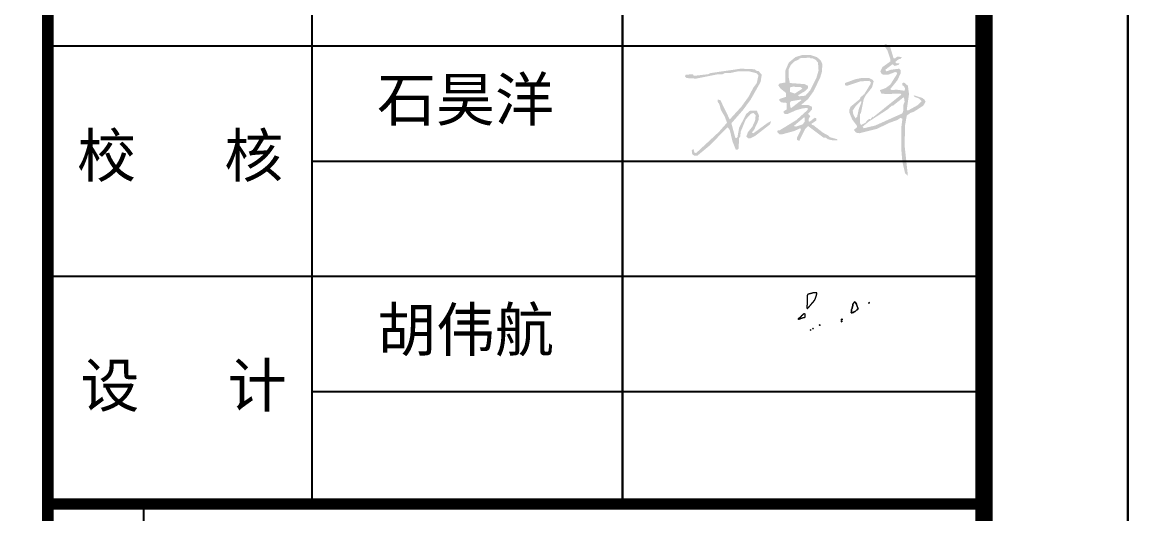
# Model space of a CAD drawing. Header units: millimetres. Extents: x 12325263 to 13848842, y -1463133 to 573208.
# Drawn here: x 12637323 to 12648842, y -892167 to -887044 of the extents above; entities that cross this region are included whole.
import ezdxf
from ezdxf.enums import TextEntityAlignment as Align

# ---------------------------------------------------------------- set-up
doc = ezdxf.new("R2010")
doc.units = ezdxf.units.MM
doc.header["$LTSCALE"] = 1000
for name, color, linetype in [('PUB_HATCH', 8, 'Continuous'), ('TITEXT', 7, 'Continuous'), ('TITLIN', 7, 'Continuous'), ('TITLIN1', 7, 'Continuous'), ('图框层', 3, 'Continuous'), ('电子签名', 6, 'Continuous')]:
    doc.layers.add(name, color=color, linetype=linetype)
doc.styles.add('ACHT', font='simhei.ttf')
doc.styles.add('TITXC', font='simhei.ttf')
doc.styles.add('TITXV', font='', dxfattribs={"width": 0.7})
doc.styles.get('TITXV').set_extended_font_data('SimSun')

# ---------------------------------------------------------------- blocks, each defined once
blk = doc.blocks.new('21GZ_LABEL2a')
at = {"layer": '图框层', "style": 'TITXV'}
for s, p in [('石昊洋', (-36, 126)), ('胡伟航', (-36, 110))]:
    blk.add_text(s, height=3, dxfattribs=at).set_placement(p, align=Align.BOTTOM_CENTER)
blk = doc.blocks.new('横向图框_A0')
at = {"layer": 'TITLIN'}
for p, q in [((1132.321, 214.115), (1132.321, 110.493)), ((1153.896, 214.115), (1153.896, 110.493)), ((1114, 142.115), (1179, 142.115)), ((1132.321, 134.115), (1179, 134.115)), ((1114, 126.115), (1179, 126.115)), ((1132.321, 118.115), (1179, 118.115)), ((1120.645, 110.293), (1120.645, 78.293))]:
    blk.add_line(p, q, dxfattribs=at)
at = {"layer": 'TITLIN', "const_width": 0.8}
for points in [[(1114, 234.115), (1114, 10)], [(1114, 110.293), (1179, 110.293)]]:
    blk.add_lwpolyline(points, dxfattribs=at)
at = {"layer": 'TITLIN1'}
blk.add_lwpolyline([(0, 0), (1189, 0), (1189, 841), (0, 841)], close=True, dxfattribs=at)
at = {"layer": 'TITLIN1', "const_width": 1.2}
blk.add_lwpolyline([(25, 10), (1179, 10), (1179, 831), (25, 831)], close=True, dxfattribs=at)
blk.add_lwpolyline([(25, 10), (1179, 10), (1179, 831), (25, 831)], close=True, dxfattribs=at)
at = {"style": 'TITXV', "width": 0.8}
for tag, p in [('智能化', (9.375, 781)), ('暖通', (3.125, 781)), ('给排水', (15.625, 705)), ('建筑', (3.125, 705)), ('结构', (9.375, 705)), ('电气', (21.875, 705))]:
    blk.add_attdef(tag, text='', height=2.5, rotation=90, dxfattribs=at).set_placement(p, align=Align.MIDDLE_CENTER)
for tag, height, style, p in [('总工程师', 3, 'ACHT', (1143.109, 210.304)), ('审定', 3, 'ACHT', (1143.109, 202.304)), ('审核', 3, 'ACHT', (1143.109, 194.304)), ('设计总负责人1', 3, 'ACHT', (1143.109, 186.304)), ('设计总负责人2', 3, 'ACHT', (1143.109, 178.304)), ('设计总负责人3', 3, 'ACHT', (1143.109, 170.304)), ('专业负责人1', 3, 'ACHT', (1143.109, 162.304)), ('专业负责人2', 3, 'ACHT', (1143.109, 154.304)), ('专业负责人3', 3, 'ACHT', (1143.109, 146.304)), ('校核1', 3, 'ACHT', (1143.109, 138.304)), ('校核2', 3, 'ACHT', (1143.109, 130.304)), ('设计1', 3, 'ACHT', (1143.109, 122.304)), ('设计2', 3, 'ACHT', (1143.109, 114.304)), ('工程编号', 3, 'TITXC', (1142.308, 74.793)), ('专业', 3, 'TITXC', (1170.433, 74.793)), ('设计阶段', 3, 'TITXC', (1155.544, 67.776)), ('图号', 5, 'TITXC', (1140.343, 32.746)), ('出图日期', 3, 'ACHT', (1144.346, 24.293))]:
    blk.add_attdef(tag, text='', height=height, dxfattribs=dict(style=style)).set_placement(p, align=Align.MIDDLE_CENTER)
at = {"style": 'TITXC', "flags": 1}
for tag, height, p in [('建设单位', 3, (1149.822, 102.293)), ('工程名称', 3, (1149.822, 86.293)), ('图纸名称', 5, (1149.822, 51.043))]:
    blk.add_attdef(tag, text='', height=height, dxfattribs=at).set_placement(p, align=Align.MIDDLE_CENTER)
at = {"style": 'ACHT', "width": 0.8}
for tag, p in [('版本号', (1172.763, 32.793)), ('序号', (1172.763, 24.293))]:
    blk.add_attdef(tag, text='', height=3, dxfattribs=at).set_placement(p, align=Align.MIDDLE_CENTER)
at = {"layer": 'TITEXT', "style": 'TITXV'}
for s, p in [('校   核', (1116.03, 132.996)), ('设   计', (1116.271, 117.035))]:
    blk.add_text(s, height=3, dxfattribs=at).set_placement(p)
blk = doc.blocks.new('*U20')
blk.add_blockref('横向图框_A0', (0, 0))
blk = doc.blocks.new('3334')
at = {"linetype": 'Continuous'}
h = blk.add_hatch(color=256, dxfattribs=at)
h.dxf.hatch_style = 1
h.paths.add_polyline_path([(74.1, -35.6), (73.1, -34.6), (54.1, -50.6), (58.1, -51.6), (70.1, -47.6), (74.1, -42.6)], flags=16)
h.paths.add_polyline_path([(177.1, -6.6), (175.1, -5.6), (167.1, -13.6), (161.1, -22.6), (162.1, -29.6), (166.1, -36.6), (169.1, -33.6), (172.1, -19.6)], flags=16)
h.paths.add_polyline_path([(68.1, -3.6), (67.1, -2.6), (49.1, -5.6), (47.1, -8.6), (48.1, -16.6), (50.1, -17.6)], flags=16)
h.paths.add_polyline_path([(254.1, 0.4), (253.1, 1.4), (234.1, -13.6), (232.1, -13.6), (224.1, -20.6), (190.1, -42.6), (179.1, -51.6), (181.1, -54.6), (202.1, -49.6), (251.1, -27.6), (253.1, -21.6), (253.1, -11.6), (255.1, -6.6)], flags=16)
h.paths.add_polyline_path([(56.1, 20.4), (55.1, 21.4), (47.1, 19.4), (47.1, 11.4), (56.1, 8.4), (70.1, 17.4), (66.1, 20.4)], flags=16)
h.paths.add_polyline_path([(-41.9, 53.4), (-16.9, 52.4), (-12.9, 49.4), (-9.9, 49.4), (-3.9, 42.4), (-5.9, 29.4), (-23.9, -2.6), (-37.9, -21.6), (-58.9, -45.6), (-51.9, -71.6), (-49.9, -72.6), (-47.9, -70.6), (-44.9, -53.6), (-31.9, -28.6), (-24.9, -22.6), (-12.9, -22.6), (-8.9, -31.6), (-9.9, -40.6), (-17.9, -57.6), (-21.9, -62.6), (-18.9, -63.6), (7.1, -44.6), (13.1, -41.6), (11.1, -47.6), (-15.9, -68.6), (-23.9, -72.6), (-28.9, -72.6), (-31.9, -69.6), (-28.9, -61.6), (-20.9, -51.6), (-15.9, -40.6), (-14.9, -30.6), (-18.9, -26.6), (-23.9, -28.6), (-32.9, -38.6), (-41.9, -60.6), (-42.9, -69.6), (-44.9, -72.6), (-45.9, -91.6), (-47.9, -93.6), (-50.9, -93.6), (-56.9, -78.6), (-61.9, -57.6), (-65.9, -52.6), (-97.9, -85.6), (-120.9, -104.6), (-125.9, -104.6), (-129.9, -101.6), (-130.9, -94.6), (-127.9, -91.6), (-125.9, -98.6), (-122.9, -99.6), (-81.9, -61.6), (-66.9, -44.6), (-70.9, -33.6), (-77.9, -21.6), (-80.9, -10.6), (-83.9, -6.6), (-83.9, -2.6), (-78.9, -3.6), (-61.9, -38.6), (-40.9, -15.6), (-27.9, 2.4), (-18.9, 19.4), (-12.9, 27.4), (-9.9, 41.4), (-13.9, 45.4), (-25.9, 48.4), (-47.9, 48.4), (-61.9, 45.4), (-70.9, 45.4), (-74.9, 43.4), (-82.9, 43.4), (-122.9, 35.4), (-139.9, 36.4), (-142.9, 39.4), (-141.9, 42.4), (-128.9, 43.4), (-126.9, 40.4), (-100.9, 43.4), (-96.9, 45.4)])
h.paths.add_polyline_path([(84.1, 72.4), (83.1, 73.4), (65.1, 72.4), (64.1, 70.4), (55.1, 66.4), (49.1, 60.4), (45.1, 52.4), (45.1, 37.4), (47.1, 27.4), (74.1, 25.4), (80.1, 22.4), (80.1, 18.4), (74.1, 12.4), (62.1, 5.4), (64.1, 3.4), (75.1, 4.4), (84.1, 14.4), (95.1, 36.4), (99.1, 50.4), (98.1, 64.4), (94.1, 69.4), (88.1, 72.4)], flags=16)
h.paths.add_polyline_path([(70.1, 78.4), (84.1, 78.4), (96.1, 74.4), (103.1, 68.4), (106.1, 61.4), (105.1, 47.4), (102.1, 37.4), (90.1, 12.4), (80.1, -1.6), (67.1, -12.6), (81.1, -12.6), (87.1, -15.6), (87.1, -20.6), (80.1, -28.6), (84.1, -32.6), (81.1, -37.6), (81.1, -41.6), (83.1, -42.6), (92.1, -35.6), (95.1, -36.6), (95.1, -40.6), (86.1, -46.6), (87.1, -48.6), (89.1, -48.6), (107.1, -62.6), (118.1, -68.6), (119.1, -70.6), (133.1, -74.6), (133.1, -76.6), (125.1, -76.6), (116.1, -74.6), (112.1, -71.6), (108.1, -71.6), (80.1, -50.6), (75.1, -55.6), (64.1, -77.6), (60.1, -75.6), (60.1, -71.6), (67.1, -57.6), (66.1, -54.6), (55.1, -59.6), (33.1, -65.6), (28.1, -65.6), (24.1, -61.6), (25.1, -58.6), (28.1, -58.6), (59.1, -39.6), (79.1, -21.6), (79.1, -17.6), (70.1, -18.6), (59.1, -21.6), (43.1, -28.6), (38.1, -28.6), (36.1, -26.6), (36.1, -23.6), (41.1, -20.6), (41.1, -8.6), (31.1, -7.6), (28.1, -4.6), (28.1, -1.6), (40.1, 2.4), (40.1, 9.4), (30.1, 17.4), (26.1, 23.4), (28.1, 26.4), (39.1, 28.4), (39.1, 50.4), (45.1, 64.4), (57.1, 74.4)])
h.paths.add_polyline_path([(219.1, 97.4), (221.1, 98.4), (229.1, 92.4), (235.1, 72.4), (238.1, 72.4), (242.1, 75.4), (250.1, 74.4), (248.1, 71.4), (244.1, 70.4), (238.1, 65.4), (240.1, 63.4), (246.1, 63.4), (244.1, 60.4), (237.1, 58.4), (233.1, 61.4), (220.1, 51.4), (222.1, 48.4), (230.1, 51.4), (245.1, 53.4), (248.1, 50.4), (248.1, 45.4), (242.1, 32.4), (229.1, 16.4), (232.1, 14.4), (240.1, 15.4), (255.1, 13.4), (256.1, 17.4), (254.1, 21.4), (251.1, 23.4), (251.1, 27.4), (254.1, 28.4), (261.1, 22.4), (263.1, 7.4), (259.1, -20.6), (261.1, -22.6), (279.1, -12.6), (286.1, -5.6), (281.1, -0.6), (273.1, 2.4), (271.1, 5.4), (287.1, 0.4), (291.1, -2.6), (293.1, -6.6), (289.1, -13.6), (272.1, -24.6), (266.1, -26.6), (259.1, -31.6), (256.1, -48.6), (255.1, -85.6), (261.1, -140.6), (256.1, -136.6), (251.1, -115.6), (249.1, -92.6), (249.1, -53.6), (251.1, -37.6), (248.1, -35.6), (242.1, -39.6), (228.1, -44.6), (205.1, -55.6), (173.1, -63.6), (167.1, -62.6), (163.1, -57.6), (169.1, -52.6), (169.1, -50.6), (160.1, -38.6), (155.1, -26.6), (155.1, -20.6), (157.1, -15.6), (174.1, -1.6), (175.1, 1.4), (182.1, 7.4), (193.1, 25.4), (194.1, 28.4), (191.1, 31.4), (175.1, 30.4), (151.1, 22.4), (147.1, 23.4), (147.1, 27.4), (166.1, 34.4), (176.1, 36.4), (191.1, 36.4), (197.1, 33.4), (199.1, 30.4), (196.1, 19.4), (184.1, 4.4), (181.1, -1.6), (176.1, -26.6), (174.1, -29.6), (174.1, -44.6), (176.1, -48.6), (184.1, -44.6), (188.1, -39.6), (191.1, -37.6), (193.1, -38.6), (197.1, -33.6), (198.1, -34.6), (249.1, 6.4), (247.1, 8.4), (222.1, 7.4), (213.1, 8.4), (210.1, 14.4), (221.1, 18.4), (229.1, 24.4), (241.1, 43.4), (241.1, 46.4), (238.1, 47.4), (225.1, 42.4), (216.1, 42.4), (213.1, 44.4), (211.1, 48.4), (215.1, 56.4), (229.1, 66.4), (229.1, 71.4), (224.1, 86.4), (218.1, 95.4)])
blk = doc.blocks.new('A$C01EE4E50')
h = blk.add_hatch(color=256)
edge = h.paths.add_edge_path()
edge.add_spline(control_points=[(1106.9, 571), (1104.6, 573.9), (1104.8, 574.3), (1109, 576), (1108.2, 574.2), (1107.7, 572.8), (1106.9, 571)], knot_values=[0, 0, 0, 0, 1, 1, 1, 2, 2, 2, 2], degree=3, periodic=0)
at = {"lineweight": 0}
for points in [[(788.6, 632.3), (788.6, 632.4), (788.6, 632.6), (788.6, 632.7), (788.6, 632.7), (788.6, 632.7), (788.6, 632.7), (788.6, 632.7), (788.6, 632.7), (788.6, 632.7), (788.6, 632.7), (788.5, 632.7), (788.5, 632.7), (788.3, 632.7), (788.2, 632.7), (788.1, 632.7), (788, 632.7), (787.9, 632.6), (787.8, 632.6), (787.5, 632.6), (787.3, 632.6), (787, 632.5), (786.6, 632.5), (786.3, 632.5), (786.1, 632.4), (785.8, 632.4), (785.6, 632.4), (785.5, 632.4), (785.4, 632.4), (785.2, 632.3), (785.1, 632.3), (785, 632.3), (784.9, 632.3), (784.8, 632.3), (784.7, 632.3), (784.5, 632.2), (784.4, 632.2), (784.3, 632.2), (784.2, 632.2), (784.1, 632.1), (784, 632.1), (783.9, 632.1), (783.8, 632), (783.6, 632), (783.5, 632), (783.4, 631.9), (783.3, 631.9), (783.2, 631.9), (783.1, 631.8), (783, 631.8), (782.9, 631.7), (782.8, 631.7), (782.7, 631.6), (782.7, 631.6), (782.7, 631.6), (782.7, 631.6), (782.7, 631.6), (782.7, 631.6), (782.7, 631.6), (782.6, 631.6), (782.5, 631.5), (782.4, 631.5), (782.3, 631.4), (782.1, 631.3), (782, 631.3), (781.9, 631.2), (781.8, 631.1), (781.6, 631.1), (781.5, 631), (781.4, 631), (781.3, 630.9), (781.1, 630.8), (781, 630.8), (780.9, 630.7), (780.8, 630.7), (780.6, 630.6), (780.5, 630.6), (780.4, 630.5), (780.2, 630.5), (780.1, 630.4), (780, 630.4), (779.7, 630.3), (779.5, 630.2), (779.2, 630.1), (779, 630), (778.7, 629.9), (778.4, 629.8), (778.2, 629.7), (777.9, 629.6), (777.6, 629.6), (777.4, 629.5), (777.1, 629.4), (776.9, 629.3), (776.6, 629.3), (776.3, 629.2), (776.1, 629.1), (775.8, 629), (775.5, 629), (775.3, 628.9), (775, 628.9), (774.7, 628.8), (774.5, 628.7), (773.9, 628.6), (773.4, 628.5), (772.9, 628.4), (771.8, 628.1), (771.3, 628), (770.7, 627.9), (770.2, 627.8), (769.9, 627.7), (769.7, 627.6), (769.4, 627.6), (769.3, 627.5), (769.2, 627.5), (769.2, 627.5), (769.1, 627.5), (768.5, 627.4), (768, 627.2), (767.4, 627.1), (766.9, 626.9), (766.3, 626.8), (765.7, 626.6), (765.2, 626.5), (764.6, 626.3), (764, 626.2), (763.5, 626), (762.9, 625.9), (762.3, 625.7), (761.8, 625.6), (761.2, 625.4), (760.7, 625.2), (760.1, 625.1), (759.5, 624.9), (759, 624.8), (758.4, 624.6), (757.9, 624.4), (757.3, 624.3), (756.8, 624.1), (756.2, 623.9), (755.6, 623.7), (755.1, 623.6), (754.9, 623.5), (754.9, 623.5), (754.9, 623.5), (754.9, 623.5), (754.9, 623.5), (754.8, 623.5), (754.8, 623.5), (754.7, 623.5), (754.6, 623.4), (754.5, 623.4), (754.4, 623.3), (754.3, 623.3), (754.2, 623.3), (754.1, 623.2), (754, 623.2), (753.9, 623.2), (753.8, 623.1), (753.7, 623.1), (753.6, 623), (753.5, 623), (753.4, 622.9), (753.3, 622.9), (753.2, 622.9), (753.2, 622.8), (753.1, 622.8), (753, 622.7), (752.9, 622.7), (752.8, 622.6), (752.7, 622.6), (752.7, 622.5), (752.6, 622.5), (752.5, 622.4), (752.4, 622.4), (752.4, 622.3), (752.3, 622.3), (752.2, 622.2), (752.1, 622.2), (752.1, 622.1), (752, 622.1), (751.9, 622), (751.9, 621.9), (751.8, 621.9), (751.7, 621.8), (751.7, 621.8), (751.6, 621.7), (751.6, 621.6), (751.5, 621.6), (751.4, 621.5), (751.4, 621.5), (751.3, 621.4), (751.3, 621.3), (751.2, 621.3), (751.2, 621.2), (751.1, 621.1), (751.1, 621.1), (751, 621), (751, 620.9), (750.9, 620.9), (750.9, 620.8), (750.8, 620.7), (750.8, 620.6), (750.7, 620.6), (750.7, 620.5), (750.7, 620.4), (750.6, 620.3), (750.6, 620.3), (750.5, 620.2), (750.5, 620.1), (750.5, 620), (750.4, 620), (750.4, 619.9), (750.4, 619.8), (750.3, 619.7), (750.3, 619.6), (750.3, 619.5), (750.3, 619.5), (750.2, 619.4), (750.2, 619.3), (750.2, 619.2), (750.2, 619.1), (750.1, 619), (750.1, 618.9), (750.1, 618.9), (750.1, 618.8), (750, 618.7), (750, 618.6), (750, 618.5), (750, 618.4), (750, 618.3), (750, 618.2), (749.9, 618.1), (749.9, 618), (749.9, 617.9), (749.9, 617.8), (749.9, 617.7), (749.9, 617.6), (749.9, 617.5), (749.9, 617.4), (749.9, 617.3), (749.8, 617.2), (749.8, 617.1), (749.8, 617), (749.8, 616.9), (749.8, 616.8), (749.8, 616.7), (749.8, 616.6), (749.8, 616.4), (749.8, 616.3), (749.8, 616.2), (749.8, 615.9), (749.8, 615.6), (749.8, 615.2), (749.8, 614.9), (749.8, 614.6), (749.8, 614.2), (749.8, 613.9), (749.8, 613.6), (749.8, 613.2), (749.7, 612.9), (749.7, 612.6), (749.7, 612.2), (749.7, 611.9), (749.7, 611.6), (749.6, 610.9), (749.5, 609.6), (749.5, 608.9), (749.5, 608.3), (749.4, 607.9), (749.4, 607.8), (749.4, 607.8), (749.4, 607.7), (749.4, 607.7), (749.4, 607.7), (749.4, 607.7), (749.4, 607.6), (749.4, 607.5), (749.4, 606.9), (749.3, 606.3), (749.3, 605.7), (749.3, 605.1), (749.2, 603.9), (749, 601.5), (748.9, 600.3), (748.9, 599.7), (748.9, 599.1), (748.8, 598.5), (748.8, 597.9), (748.7, 597.3), (748.7, 596.7), (748.7, 596.1), (748.6, 595.5), (748.6, 594.9), (748.6, 594.3), (748.6, 593.7), (748.6, 593.1), (748.5, 592.8), (748.5, 592.5), (748.5, 592.4), (748.5, 592.4), (748.5, 592.4), (748.5, 592.4), (748.5, 592.4), (748.5, 592.4), (748.5, 592.2), (748.5, 591.7), (748.5, 590.9), (748.5, 590.1), (748.5, 589.3), (748.5, 588.5), (748.5, 587.7), (748.5, 586.8), (748.4, 586), (748.4, 585.2), (748.4, 584.4), (748.4, 583.6), (748.4, 582.8), (748.4, 581.9), (748.4, 580.3), (748.4, 578.7), (748.5, 575.4), (748.5, 573.8), (748.5, 572.1), (748.5, 571.7), (748.5, 571.5), (748.5, 571.5), (748.5, 571.5), (748.5, 571.5), (748.5, 571.5), (748.5, 571.5), (748.5, 571.5), (748.5, 571.4), (748.5, 571.2), (748.5, 571), (748.5, 570.8), (748.5, 570.6), (748.5, 570.4), (748.5, 570.2), (748.5, 570), (748.5, 569.6), (748.5, 569.2), (748.6, 568.8), (748.6, 568.4), (748.6, 568.2), (748.6, 568), (748.6, 567.7), (748.6, 567.5), (748.6, 567.3), (748.6, 567.1), (748.6, 566.9), (748.6, 566.7), (748.6, 566.5), (748.6, 566.3), (748.6, 566.3), (748.6, 566.2), (748.6, 566.2), (748.6, 566.2), (748.6, 566.2), (748.6, 566.2), (748.6, 566.2), (748.6, 566.2), (748.6, 566.2), (748.6, 565.7), (748.5, 564.9), (748.5, 564.1), (748.4, 563.3), (748.4, 561.7), (748.3, 560), (748.2, 558.4), (748.1, 556.7), (748, 555.1), (747.9, 553.5), (747.9, 552.7), (747.8, 551.8), (747.8, 551), (747.7, 550.2), (747.7, 549.4), (747.7, 548.6), (747.6, 547.8), (747.6, 546.9), (747.6, 546.1), (747.5, 545.3), (747.5, 545.2), (747.5, 545.2), (747.5, 545.1), (747.5, 545), (747.5, 544.9), (747.6, 544.8), (747.6, 544.8), (747.6, 544.7), (747.6, 544.6), (747.6, 544.5), (747.6, 544.4), (747.6, 544.3), (747.6, 544.3), (747.7, 544.2), (747.7, 544.1), (747.7, 544), (747.7, 543.9), (747.7, 543.8), (747.8, 543.7), (747.8, 543.7), (747.8, 543.6), (747.8, 543.5), (747.9, 543.4), (747.9, 543.3), (747.9, 543.2), (747.9, 543.2), (748, 543.1), (748, 543), (748, 542.9), (748.1, 542.8), (748.1, 542.8), (748.1, 542.7), (748.2, 542.6), (748.2, 542.6), (748.2, 542.5), (748.3, 542.4), (748.3, 542.4), (748.3, 542.3), (748.3, 542.3), (748.4, 542.3), (748.4, 542.2), (748.4, 542.2), (748.4, 542.2), (748.4, 542.2), (748.4, 542.1), (748.5, 542.1), (748.5, 542.1), (748.5, 542.1), (748.5, 542.1), (748.5, 542), (748.6, 542), (748.6, 542), (748.6, 542), (748.6, 542), (748.6, 542), (748.6, 542), (748.7, 541.9), (748.7, 541.9), (748.7, 541.9), (748.7, 541.9), (748.7, 541.9), (748.8, 541.9), (748.8, 541.9), (748.8, 541.9), (748.8, 541.9), (748.8, 541.9), (748.8, 541.9), (748.8, 541.9), (748.9, 541.9), (748.9, 541.9), (749, 541.9), (749.1, 541.9), (749.2, 541.9), (749.2, 541.9), (749.3, 541.9), (749.4, 541.9), (749.5, 541.9), (749.5, 541.9), (749.6, 541.9), (749.7, 541.9), (749.8, 541.9), (749.9, 541.9), (749.9, 541.9), (750, 541.9), (750.1, 542), (750.2, 542), (750.3, 542), (750.3, 542), (750.4, 542), (750.5, 542.1), (750.6, 542.1), (750.7, 542.1), (750.7, 542.1), (750.8, 542.2), (750.9, 542.2), (751.1, 542.3), (751.2, 542.3), (751.4, 542.4), (751.6, 542.5), (751.7, 542.5), (752, 542.7), (752.2, 542.7), (752.4, 542.8), (752.5, 542.9), (752.7, 542.9), (752.8, 543), (752.8, 543), (752.9, 543), (752.9, 543), (752.9, 543), (752.9, 543), (752.9, 543), (752.9, 543), (752.9, 543), (752.9, 543.1), (753, 543.1), (753, 543.1), (753, 543.1), (753, 543.1), (753, 543.1), (753.1, 543.2), (753.1, 543.2), (753.1, 543.2), (753.1, 543.2), (753.1, 543.2), (753.2, 543.3), (753.2, 543.3), (753.3, 543.4), (753.3, 543.4), (753.3, 543.5), (753.4, 543.6), (753.4, 543.6), (753.4, 543.7), (753.5, 543.8), (753.5, 543.9), (753.6, 544), (753.6, 544), (753.7, 544.1), (753.7, 544.1), (753.7, 544.2), (753.8, 544.2), (753.8, 544.3), (753.8, 544.3), (753.8, 544.3), (753.8, 544.3), (753.8, 544.3), (753.8, 544.3), (753.8, 544.3), (753.8, 544.3), (753.9, 544.4), (754.3, 544.8), (755, 545.7), (755.8, 546.6), (756.6, 547.4), (758.1, 549.2), (759.7, 550.9), (760.4, 551.8), (761.2, 552.7), (762, 553.6), (762.7, 554.4), (763.5, 555.3), (763.6, 555.4), (763.6, 555.5), (763.7, 555.5), (763.7, 555.5), (763.7, 555.5), (763.9, 555.8), (764.3, 556.2), (765.9, 558.1), (766.8, 559), (767.6, 560), (768.4, 560.9), (769.2, 561.9), (770, 562.8), (770.8, 563.8), (771.6, 564.7), (772.4, 565.6), (773.2, 566.6), (774, 567.5), (774.3, 567.8), (774.5, 568.1), (774.7, 568.3), (774.9, 568.6), (775.1, 568.9), (775.4, 569.2), (775.8, 569.7), (776.2, 570.2), (776.7, 570.8), (777.1, 571.3), (777.5, 571.9), (778.4, 573), (778.8, 573.5), (779.3, 574.1), (779.7, 574.6), (780.2, 575.1), (780.4, 575.4), (780.6, 575.7), (780.8, 575.9), (781, 576.2), (781.3, 576.5), (781.5, 576.8), (781.7, 577), (781.9, 577.3), (782.1, 577.5), (782.4, 577.8), (782.6, 578.1), (782.8, 578.3), (783.1, 578.6), (783.3, 578.9), (783.5, 579.1), (783.7, 579.4), (784, 579.6), (784.2, 579.9), (784.5, 580.1), (784.7, 580.4), (784.9, 580.6), (785.2, 580.9), (785.4, 581.1), (785.4, 581.2), (785.5, 581.2), (785.5, 581.2), (785.5, 581.2), (785.5, 581.2), (785.6, 581.3), (785.7, 581.5), (785.9, 581.6), (786.1, 581.8), (786.2, 582), (786.4, 582.1), (786.5, 582.3), (786.7, 582.5), (786.9, 582.7), (787, 582.8), (787.2, 583), (787.3, 583.2), (787.5, 583.4), (787.6, 583.5), (787.8, 583.7), (787.9, 583.9), (788.1, 584.1), (788.2, 584.3), (788.4, 584.4), (788.5, 584.6), (788.7, 584.8), (788.8, 585), (789, 585.2), (789.1, 585.3), (789.3, 585.5), (789.4, 585.7), (789.5, 585.9), (789.7, 586.1), (789.8, 586.3), (790, 586.4), (790.1, 586.6), (790.2, 586.8), (790.4, 587), (790.5, 587.2), (790.6, 587.4), (790.8, 587.6), (790.9, 587.8), (791, 587.9), (791.2, 588.1), (791.3, 588.3), (791.4, 588.5), (791.5, 588.7), (791.7, 588.9), (791.8, 589.1), (791.9, 589.3), (792, 589.5), (792.2, 589.7), (792.3, 589.9), (792.4, 590.1), (792.5, 590.3), (792.7, 590.5), (792.8, 590.6), (792.9, 590.8), (793, 591), (793.1, 591.2), (793.2, 591.4), (793.3, 591.6), (793.5, 591.8), (793.6, 592), (793.7, 592.2), (793.8, 592.4), (793.9, 592.6), (794, 592.8), (794.1, 593), (794.2, 593.2), (794.3, 593.4), (794.4, 593.7), (794.5, 593.9), (794.7, 594.1), (794.8, 594.3), (794.9, 594.5), (795, 594.7), (795.1, 594.9), (795.2, 595.1), (795.3, 595.3), (795.4, 595.5), (795.5, 595.7), (795.6, 595.9), (795.6, 596.1), (795.7, 596.3), (795.8, 596.5), (795.9, 596.8), (796, 597), (796.1, 597.2), (796.2, 597.4), (796.3, 597.6), (796.4, 597.8), (796.5, 598), (796.6, 598.2), (796.7, 598.4), (796.7, 598.7), (796.8, 598.9), (796.9, 599.1), (797, 599.3), (797.1, 599.5), (797.2, 599.7), (797.2, 600), (797.3, 600.2), (797.4, 600.4), (797.5, 600.6), (797.6, 600.8), (797.6, 601), (797.7, 601.1), (797.7, 601.2), (797.7, 601.2), (797.7, 601.3), (797.8, 601.5), (798, 601.9), (798.1, 602.4), (798.3, 602.9), (798.4, 603.3), (798.6, 603.8), (798.8, 604.3), (798.9, 604.7), (799.1, 605.2), (799.2, 605.6), (799.4, 606.1), (799.5, 606.6), (799.7, 607), (799.8, 607.5), (799.9, 608), (800.1, 608.4), (800.2, 608.9), (800.4, 609.4), (800.5, 609.8), (800.7, 610.3), (800.9, 611.2), (801.2, 612.2), (801.5, 613.1), (801.8, 614.1), (802, 615), (802.3, 615.9), (802.6, 616.9), (803.1, 618.7), (803.7, 620.6), (803.9, 621.6), (804.2, 622.5), (804.5, 623.4), (804.8, 624.4), (804.9, 624.8), (805, 625.1), (805, 625.1), (805, 625.1), (805, 625.1), (805, 625.1), (805, 625.1), (805, 625.2), (805, 625.2), (805.1, 625.4), (805.1, 625.5), (805.1, 625.6), (805.2, 625.7), (805.2, 625.9), (805.2, 626), (805.3, 626.1), (805.3, 626.2), (805.3, 626.4), (805.3, 626.5), (805.4, 626.6), (805.4, 626.7), (805.4, 626.8), (805.4, 626.9), (805.4, 627.1), (805.5, 627.2), (805.5, 627.3), (805.5, 627.4), (805.5, 627.5), (805.5, 627.6), (805.5, 627.7), (805.5, 627.8), (805.5, 627.9), (805.5, 628), (805.5, 628.1), (805.5, 628.2), (805.5, 628.3), (805.5, 628.4), (805.5, 628.5), (805.5, 628.6), (805.5, 628.7), (805.5, 628.8), (805.5, 628.9), (805.4, 629), (805.4, 629.1), (805.4, 629.1), (805.4, 629.2), (805.4, 629.3), (805.3, 629.4), (805.3, 629.5), (805.3, 629.6), (805.3, 629.6), (805.2, 629.7), (805.2, 629.8), (805.2, 629.9), (805.1, 629.9), (805.1, 630), (805.1, 630.1), (805, 630.1), (805, 630.2), (804.9, 630.3), (804.9, 630.4), (804.8, 630.4), (804.8, 630.5), (804.7, 630.5), (804.7, 630.6), (804.6, 630.7), (804.6, 630.7), (804.5, 630.8), (804.5, 630.8), (804.4, 630.9), (804.3, 631), (804.3, 631), (804.2, 631.1), (804.1, 631.1), (804.1, 631.2), (804, 631.2), (803.9, 631.3), (803.8, 631.3), (803.8, 631.4), (803.7, 631.4), (803.6, 631.4), (803.5, 631.5), (803.4, 631.5), (803.3, 631.6), (803.3, 631.6), (803.2, 631.6), (803.1, 631.7), (803, 631.7), (802.9, 631.8), (802.8, 631.8), (802.7, 631.8), (802.6, 631.8), (802.5, 631.9), (802.4, 631.9), (802.3, 631.9), (802.2, 632), (802, 632), (801.9, 632), (801.8, 632), (801.7, 632.1), (801.6, 632.1), (801.5, 632.1), (801.3, 632.1), (801.2, 632.1), (801.1, 632.2), (801, 632.2), (800.8, 632.2), (800.7, 632.2), (800.6, 632.2), (800.4, 632.2), (800.4, 632.2), (800.3, 632.2), (800.3, 632.2), (800.3, 632.2), (800.3, 632.2), (800.1, 632.2), (799.8, 632.3), (799.6, 632.3), (799.4, 632.3), (799.2, 632.3), (798.9, 632.3), (798.7, 632.3), (798.5, 632.3), (798.2, 632.3), (798, 632.3), (797.8, 632.4), (797.6, 632.4), (797.3, 632.4), (796.9, 632.4), (796.4, 632.4), (796, 632.4), (795.5, 632.4), (795, 632.4), (794.6, 632.4), (794.1, 632.4), (793.7, 632.4), (793.2, 632.3), (792.3, 632.3), (791.4, 632.3), (790.9, 632.3), (790.4, 632.3), (790, 632.3), (789.5, 632.3), (789.1, 632.3), (788.6, 632.3)], [(734.9, 500.4), (734.9, 500.1), (734.9, 499.8), (734.9, 499.3), (734.9, 498.8), (734.9, 498.2), (735, 497.2), (735, 496.6), (735, 496.1), (735, 495.6), (735, 495.3), (735, 495.1), (735, 494.8), (735, 494.5), (735, 494.3), (735, 494), (735, 493.7), (735, 493.5), (735, 493.2), (734.9, 492.9), (734.9, 492.7), (734.9, 492.4), (734.9, 492.1), (734.9, 491.9), (734.9, 491.8), (734.9, 491.7), (734.9, 491.6), (734.9, 491.6), (734.9, 491.5), (734.9, 491.4), (734.9, 491.4), (734.9, 491.3), (734.9, 491.2), (734.9, 491.1), (734.8, 491.1), (734.8, 491), (734.8, 490.9), (734.8, 490.9), (734.8, 490.8), (734.8, 490.7), (734.8, 490.7), (734.8, 490.6), (734.8, 490.5), (734.8, 490.5), (734.7, 490.4), (734.7, 490.3), (734.7, 490.3), (734.7, 490.2), (734.7, 490.2), (734.7, 490.1), (734.7, 490), (734.7, 490), (734.6, 489.9), (734.6, 489.9), (734.6, 489.8), (734.6, 489.8), (734.6, 489.7), (734.6, 489.7), (734.5, 489.6), (734.5, 489.5), (734.5, 489.5), (734.5, 489.4), (734.5, 489.4), (734.4, 489.3), (734.4, 489.3), (734.4, 489.2), (734.4, 489.2), (734.4, 489.1), (734.3, 489.1), (734.3, 489.1), (734.3, 489), (734.3, 489), (734.2, 488.9), (734.2, 488.9), (734.2, 488.8), (734.2, 488.8), (734.1, 488.7), (734.1, 488.7), (734.1, 488.7), (734.1, 488.6), (734, 488.6), (734, 488.5), (734, 488.5), (733.9, 488.5), (733.9, 488.4), (733.9, 488.4), (733.8, 488.4), (733.8, 488.3), (733.8, 488.3), (733.7, 488.3), (733.7, 488.2), (733.7, 488.2), (733.6, 488.2), (733.6, 488.1), (733.6, 488.1), (733.5, 488.1), (733.5, 488), (733.5, 488), (733.4, 488), (733.4, 487.9), (733.3, 487.9), (733.3, 487.9), (733.3, 487.9), (733.2, 487.8), (733.2, 487.8), (733.1, 487.8), (733.1, 487.8), (733, 487.7), (733, 487.7), (733, 487.7), (732.9, 487.7), (732.9, 487.7), (732.8, 487.6), (732.8, 487.6), (732.7, 487.6), (732.7, 487.6), (732.6, 487.6), (732.6, 487.5), (732.5, 487.5), (732.5, 487.5), (732.4, 487.5), (732.4, 487.5), (732.3, 487.5), (732.3, 487.5), (732.2, 487.4), (732.1, 487.4), (732.1, 487.4), (732, 487.4), (732, 487.4), (731.9, 487.4), (731.9, 487.4), (731.8, 487.4), (731.7, 487.4), (731.7, 487.3), (731.6, 487.3), (731.6, 487.3), (731.5, 487.3), (731.4, 487.3), (731.4, 487.3), (731.3, 487.3), (731.2, 487.3), (731.2, 487.3), (731.1, 487.3), (731, 487.3), (731, 487.3), (730.9, 487.3), (730.8, 487.3), (730.8, 487.3), (730.7, 487.3), (730.6, 487.3), (730.6, 487.3), (730.5, 487.3), (730.3, 487.3), (730.2, 487.3), (730, 487.3), (729.9, 487.3), (729.7, 487.3), (729.6, 487.3), (729.4, 487.3), (729.3, 487.3), (729.2, 487.3), (729, 487.3), (728.9, 487.3), (728.7, 487.3), (728.6, 487.3), (728.4, 487.3), (728.3, 487.2), (728.1, 487.2), (728, 487.2), (727.9, 487.2), (727.7, 487.2), (727.6, 487.2), (727.4, 487.2), (727.3, 487.2), (727.1, 487.1), (727, 487.1), (726.9, 487.1), (726.7, 487.1), (726.6, 487.1), (726.4, 487), (726.3, 487), (726.2, 487), (726, 487), (725.9, 486.9), (725.7, 486.9), (725.6, 486.9), (725.5, 486.9), (725.3, 486.8), (725.2, 486.8), (725, 486.8), (724.9, 486.7), (724.8, 486.7), (724.6, 486.7), (724.5, 486.6), (724.4, 486.6), (724.2, 486.6), (724.1, 486.5), (723.9, 486.5), (723.8, 486.5), (723.7, 486.4), (723.5, 486.4), (723.4, 486.4), (723.3, 486.3), (723.1, 486.3), (723, 486.3), (722.9, 486.2), (722.7, 486.2), (722.6, 486.1), (722.5, 486.1), (722.3, 486), (722.2, 486), (722.1, 486), (721.9, 485.9), (721.8, 485.9), (721.5, 485.8), (721.3, 485.7), (721, 485.6), (720.7, 485.5), (720.5, 485.4), (720.2, 485.3), (719.9, 485.2), (719.7, 485.1), (719.4, 485), (719.1, 484.9), (718.9, 484.8), (718.6, 484.7), (718.4, 484.6), (718.1, 484.5), (717.8, 484.4), (717.6, 484.3), (717.3, 484.2), (717, 484.1), (716.8, 483.9), (716.3, 483.7), (715.7, 483.5), (715.2, 483.3), (714.7, 483.1), (714.2, 482.8), (713.6, 482.6), (713.4, 482.5), (713.1, 482.4), (712.8, 482.2), (712.4, 482.1), (712, 481.9), (711.6, 481.8), (711.3, 481.6), (710.9, 481.5), (710.5, 481.4), (710.1, 481.2), (709.7, 481.1), (709.4, 480.9), (709, 480.8), (708.6, 480.6), (708.2, 480.5), (707.8, 480.4), (707.5, 480.2), (707.1, 480.1), (706.7, 480), (706.3, 479.8), (705.9, 479.7), (705.6, 479.6), (705.2, 479.5), (704.8, 479.3), (704.4, 479.2), (704, 479.1), (703.6, 479), (703.3, 478.8), (702.9, 478.7), (702.5, 478.6), (702.1, 478.5), (701.7, 478.3), (701.3, 478.2), (700.9, 478.1), (700.9, 478.1), (700.9, 478.1), (700.8, 478.1), (700.8, 478.1), (700.8, 478.1), (700.7, 478.1), (700.7, 478.1), (700.6, 478.1), (700.6, 478.1), (700.6, 478.1), (700.5, 478.1), (700.5, 478.1), (700.4, 478.1), (700.4, 478.1), (700.3, 478.1), (700.3, 478.1), (700.3, 478.1), (700.2, 478.1), (700.2, 478.1), (700.1, 478.1), (700.1, 478.1), (700, 478.1), (700, 478.1), (699.9, 478.2), (699.9, 478.2), (699.8, 478.2), (699.8, 478.2), (699.8, 478.2), (699.7, 478.2), (699.7, 478.3), (699.6, 478.3), (699.6, 478.3), (699.5, 478.3), (699.5, 478.3), (699.4, 478.4), (699.4, 478.4), (699.3, 478.4), (699.3, 478.4), (699.3, 478.5), (699.2, 478.5), (699.2, 478.5), (699.1, 478.5), (699.1, 478.6), (699, 478.6), (699, 478.6), (698.9, 478.6), (698.9, 478.7), (698.9, 478.7), (698.8, 478.7), (698.8, 478.7), (698.7, 478.8), (698.7, 478.8), (698.7, 478.8), (698.6, 478.9), (698.6, 478.9), (698.5, 478.9), (698.5, 478.9), (698.5, 479), (698.4, 479), (698.4, 479), (698.4, 479.1), (698.3, 479.1), (698.3, 479.1), (698.3, 479.2), (698.3, 479.2), (698.3, 479.2), (698.2, 479.2), (698.2, 479.2), (698.2, 479.2), (698.2, 479.3), (698.2, 479.3), (698.2, 479.3), (698.2, 479.3), (698.2, 479.4), (698.2, 479.4), (698.2, 479.4), (698.2, 479.5), (698.2, 479.5), (698.2, 479.5), (698.2, 479.6), (698.2, 479.6), (698.2, 479.6), (698.2, 479.7), (698.2, 479.7), (698.2, 479.8), (698.2, 479.8), (698.2, 479.8), (698.2, 479.9), (698.2, 479.9), (698.2, 480), (698.3, 480), (698.3, 480), (698.3, 480.1), (698.3, 480.1), (698.3, 480.2), (698.3, 480.2), (698.3, 480.3), (698.3, 480.3), (698.4, 480.3), (698.4, 480.4), (698.4, 480.5), (698.4, 480.6), (698.5, 480.7), (698.5, 480.8), (698.5, 480.8), (698.5, 480.8), (698.6, 480.9), (698.6, 480.9), (698.6, 481), (698.6, 481), (698.6, 481), (698.7, 481.1), (698.7, 481.1), (698.7, 481.2), (698.7, 481.2), (698.8, 481.2), (698.8, 481.3), (698.8, 481.3), (698.8, 481.3), (698.8, 481.4), (698.9, 481.4), (698.9, 481.4), (698.9, 481.5), (698.9, 481.5), (699.1, 481.7), (699.3, 481.9), (699.5, 482.2), (699.7, 482.4), (699.9, 482.6), (700.1, 482.8), (700.2, 483), (700.4, 483.3), (700.6, 483.5), (700.8, 483.7), (701, 483.9), (701.2, 484.1), (701.4, 484.3), (701.6, 484.6), (702, 485), (702.3, 485.4), (702.7, 485.9), (703.5, 486.7), (703.9, 487.1), (704.3, 487.6), (704.7, 488), (705.1, 488.4), (705.1, 488.4), (705.1, 488.5), (705.1, 488.5), (705.1, 488.5), (705.1, 488.5), (705.2, 488.6), (705.2, 488.6), (705.2, 488.7), (705.3, 488.7), (705.3, 488.8), (705.3, 488.8), (705.3, 488.8), (705.4, 488.9), (705.4, 488.9), (705.4, 488.9), (705.4, 488.9), (705.4, 488.9), (705.4, 488.9), (705.4, 489), (705.5, 489), (705.5, 489), (705.5, 489), (705.5, 489), (705.5, 489), (705.6, 489), (705.6, 489), (705.6, 489), (705.7, 489), (705.7, 489.1), (705.8, 489.1), (705.9, 489.1), (705.9, 489.1), (706, 489.1), (706, 489.1), (706.2, 489.1), (706.3, 489.2), (706.4, 489.2), (706.5, 489.2), (706.6, 489.3), (706.7, 489.3), (706.8, 489.3), (706.9, 489.4), (707, 489.4), (707.1, 489.5), (707.2, 489.5), (707.3, 489.5), (707.4, 489.6), (707.5, 489.6), (707.6, 489.7), (707.7, 489.7), (707.8, 489.8), (707.9, 489.8), (708, 489.9), (708.1, 489.9), (708.2, 490), (708.3, 490), (708.4, 490.1), (708.5, 490.2), (708.5, 490.2), (708.6, 490.3), (708.7, 490.3), (708.8, 490.4), (708.9, 490.5), (709, 490.5), (709.1, 490.6), (709.1, 490.6), (709.2, 490.7), (709.3, 490.8), (709.4, 490.8), (709.5, 490.9), (709.5, 491), (709.6, 491.1), (709.7, 491.1), (709.8, 491.2), (709.8, 491.3), (709.9, 491.3), (710, 491.4), (710.1, 491.5), (710.1, 491.6), (710.2, 491.6), (710.3, 491.7), (710.4, 491.8), (710.4, 491.9), (710.5, 491.9), (710.6, 492), (710.6, 492.1), (710.7, 492.2), (710.8, 492.3), (710.9, 492.3), (710.9, 492.4), (711.1, 492.6), (711.2, 492.7), (711.3, 492.9), (711.5, 493.1), (711.6, 493.2), (711.7, 493.4), (712, 493.7), (712.3, 494.1), (712.5, 494.4), (712.7, 494.6), (712.8, 494.7), (712.9, 494.9), (713.1, 495.1), (713.2, 495.2), (713.4, 495.4), (713.4, 495.5), (713.5, 495.6), (713.6, 495.6), (713.6, 495.7), (713.7, 495.8), (713.8, 495.9), (713.9, 495.9), (713.9, 496), (714, 496.1), (714.1, 496.2), (714.1, 496.2), (714.2, 496.3), (714.3, 496.4), (714.4, 496.5), (714.4, 496.5), (714.5, 496.6), (714.6, 496.7), (714.7, 496.8), (714.8, 496.8), (714.8, 496.9), (714.9, 497), (715, 497), (715.1, 497.1), (715.2, 497.2), (715.2, 497.2), (715.3, 497.3), (715.4, 497.4), (715.5, 497.4), (715.6, 497.5), (715.7, 497.5), (715.7, 497.6), (715.8, 497.7), (715.9, 497.7), (715.9, 497.7), (715.9, 497.7), (716, 497.8), (716, 497.8), (716, 497.8), (716.1, 497.8), (716.1, 497.9), (716.1, 497.9), (716.2, 497.9), (716.2, 497.9), (716.2, 498), (716.3, 498), (716.3, 498), (716.3, 498.1), (716.3, 498.1), (716.4, 498.1), (716.4, 498.2), (716.4, 498.2), (716.5, 498.3), (716.6, 498.4), (716.6, 498.4), (716.7, 498.5), (716.7, 498.6), (716.8, 498.7), (716.8, 498.7), (716.9, 498.8), (716.9, 498.9), (717, 499), (717.1, 499.1), (717.2, 499.3), (717.2, 499.4), (717.3, 499.5), (717.3, 499.6), (717.4, 499.7), (717.4, 499.7), (717.5, 499.8), (717.5, 499.9), (717.6, 499.9), (717.6, 500), (717.6, 500), (717.7, 500.1), (717.7, 500.2), (717.7, 500.2), (717.8, 500.3), (717.8, 500.3), (717.9, 500.5), (717.9, 500.6), (718, 500.7), (718, 500.8), (718, 500.8), (718.1, 500.9), (718.1, 500.9), (718.1, 501), (718.2, 501.1), (718.2, 501.1), (718.2, 501.2), (718.3, 501.2), (718.3, 501.2), (718.3, 501.2), (718.3, 501.3), (718.3, 501.3), (718.3, 501.3), (718.4, 501.3), (718.4, 501.3), (718.4, 501.4), (718.4, 501.4), (718.4, 501.4), (718.5, 501.4), (718.5, 501.4), (718.5, 501.5), (718.5, 501.5), (718.5, 501.5), (718.6, 501.5), (718.6, 501.5), (718.6, 501.5), (718.6, 501.6), (718.7, 501.6), (718.9, 501.7), (719, 501.7), (719.1, 501.8), (719.2, 501.9), (719.3, 501.9), (719.4, 502), (719.5, 502.1), (719.6, 502.1), (719.7, 502.2), (719.8, 502.3), (719.9, 502.3), (720, 502.4), (720.1, 502.5), (720.2, 502.5), (720.3, 502.6), (720.4, 502.7), (720.5, 502.7), (720.6, 502.8), (720.7, 502.9), (720.8, 503), (720.9, 503), (721, 503.1), (721.1, 503.2), (721.2, 503.3), (721.3, 503.4), (721.4, 503.4), (721.5, 503.5), (721.6, 503.6), (721.7, 503.7), (721.7, 503.8), (721.8, 503.8), (721.9, 503.9), (722, 504), (722.1, 504.1), (722.2, 504.2), (722.3, 504.2), (722.4, 504.3), (722.5, 504.4), (722.6, 504.5), (722.7, 504.7), (722.9, 504.8), (723.1, 505), (723.2, 505.2), (723.4, 505.4), (723.6, 505.5), (723.8, 505.7), (723.9, 505.9), (724.1, 506.1), (724.3, 506.3), (724.6, 506.6), (725.3, 507.3), (725.6, 507.7), (725.8, 507.9), (725.9, 508), (726.1, 508.2), (726.3, 508.4), (726.4, 508.6), (726.6, 508.7), (726.8, 508.9), (727, 509.1), (727.1, 509.3), (727.2, 509.3), (727.3, 509.4), (727.4, 509.5), (727.5, 509.6), (727.6, 509.7), (727.7, 509.8), (727.8, 509.8), (727.8, 509.9), (727.9, 510), (728, 510.1), (728.1, 510.2), (728.2, 510.2), (728.3, 510.3), (728.4, 510.4), (728.5, 510.5), (728.6, 510.6), (728.7, 510.6), (728.8, 510.7), (728.9, 510.8), (729, 510.9), (729.1, 510.9), (729.2, 511), (729.3, 511.1), (729.4, 511.2), (729.5, 511.2), (729.6, 511.3), (729.7, 511.4), (729.8, 511.4), (729.9, 511.5), (730, 511.6), (730.1, 511.6), (730.2, 511.7), (730.3, 511.8), (730.4, 511.8), (730.4, 511.9), (730.5, 511.9), (730.5, 511.9), (730.6, 511.9), (730.6, 512), (730.6, 512), (730.7, 512), (730.7, 512), (730.8, 512.1), (730.8, 512.1), (730.9, 512.1), (730.9, 512.2), (731, 512.2), (731.1, 512.3), (731.2, 512.3), (731.3, 512.4), (731.4, 512.4), (731.5, 512.5), (731.6, 512.5), (731.7, 512.6), (731.8, 512.6), (731.8, 512.6), (731.9, 512.7), (731.9, 512.7), (732, 512.7), (732, 512.7), (732.1, 512.8), (732.1, 512.8), (732.2, 512.8), (732.2, 512.8), (732.3, 512.8), (732.3, 512.9), (732.4, 512.9), (732.4, 512.9), (732.5, 512.9), (732.5, 512.9), (732.5, 512.9), (732.6, 512.9), (732.6, 513), (732.7, 513), (732.7, 513), (732.7, 513), (732.8, 513), (732.8, 513), (732.8, 513), (732.9, 513), (732.9, 513), (732.9, 513), (732.9, 513), (732.9, 513), (733, 513), (733, 513), (733, 513), (733, 513), (733, 513), (733, 513), (733, 513), (733, 513), (733, 513), (733.1, 513), (733.1, 513), (733.1, 513), (733.1, 513), (733.1, 513), (733.1, 512.9), (733.2, 512.9), (733.2, 512.8), (733.3, 512.8), (733.3, 512.7), (733.3, 512.7), (733.4, 512.7), (733.4, 512.6), (733.5, 512.6), (733.5, 512.5), (733.5, 512.5), (733.6, 512.4), (733.6, 512.4), (733.7, 512.3), (733.7, 512.3), (733.8, 512.3), (733.8, 512.2), (733.8, 512.2), (733.9, 512.1), (733.9, 512.1), (733.9, 512), (734, 512), (734, 511.9), (734.1, 511.9), (734.1, 511.8), (734.1, 511.8), (734.2, 511.7), (734.2, 511.6), (734.2, 511.6), (734.3, 511.5), (734.3, 511.5), (734.3, 511.4), (734.4, 511.4), (734.4, 511.3), (734.4, 511.3), (734.5, 511.2), (734.5, 511.2), (734.5, 511.1), (734.5, 511.1), (734.6, 511), (734.6, 510.9), (734.6, 510.9), (734.6, 510.8), (734.7, 510.8), (734.7, 510.7), (734.7, 510.7), (734.7, 510.6), (734.8, 510.5), (734.8, 510.5), (734.8, 510.4), (734.8, 510.4), (734.8, 510.3), (734.9, 510.3), (734.9, 510.2), (734.9, 510.2), (734.9, 510.1), (734.9, 510), (734.9, 510), (734.9, 509.9), (734.9, 509.9), (734.9, 509.8), (735, 509.8), (735, 509.7), (735, 509.7), (735, 509.5), (735, 509.4), (735, 509.2), (735, 509.1), (735, 508.9), (735, 508.8), (735, 508.6), (735, 508.5), (735.1, 508.2), (735.1, 507.9), (735.1, 507.6), (735.1, 507.3), (735.1, 507.1), (735.1, 506.8), (735.1, 506.5), (735.1, 506.2), (735.1, 505.9), (735.1, 505.6), (735.1, 505.3), (735.1, 505), (735.1, 504.7), (735.1, 504.4), (735.1, 503.9), (735.1, 502.7), (735.1, 502.1), (735.1, 501.5), (735.1, 501.2), (735.1, 500.9), (735.1, 500.7), (735.1, 500.4), (734.9, 500.4)]]:
    blk.add_lwpolyline(points, close=True, dxfattribs=at)
for points, knots in [([(1004.6, 516.5), (1009, 514.7), (1012.4, 516.6), (1015.6, 518.2), (1018.9, 519.8), (1021.6, 522.7), (1025.5, 523.2), (1026, 523.3), (1026.4, 523.8), (1026.9, 524.1), (1029.7, 526.4), (1032.5, 528.8), (1035.5, 530.8), (1038.4, 532.9), (1040.2, 535.9), (1042.2, 538.8), (1043.5, 540.7), (1044.2, 543.2), (1042.5, 545.2), (1038.8, 549.6), (1038.5, 555.3), (1036.4, 560.3), (1035.6, 562.4), (1035.5, 564.8), (1034.6, 566.9), (1033, 571.1), (1030.9, 575), (1027.6, 578.2), (1025.3, 580.4), (1023.1, 580.5), (1021.5, 577.9), (1017.8, 572.3), (1013.2, 566.9), (1013.3, 559.5), (1013.3, 558.1), (1012.9, 556.5), (1012.3, 555.2), (1010.7, 552), (1010.1, 548.6), (1010, 545), (1010, 543.9), (1009.7, 542.5), (1008.9, 541.8), (1007.1, 540.1), (1007.1, 538), (1006.7, 535.9), (1006.5, 534.5), (1006.2, 533), (1006, 531.6), (1005.5, 526.6), (1005.1, 521.7), (1004.6, 516.5)], [0, 0, 0, 0, 1, 1, 1, 2, 2, 2, 3, 3, 3, 4, 4, 4, 5, 5, 5, 6, 6, 6, 7, 7, 7, 8, 8, 8, 9, 9, 9, 10, 10, 10, 11, 11, 11, 12, 12, 12, 13, 13, 13, 14, 14, 14, 15, 15, 15, 16, 16, 16, 17, 17, 17, 17]), ([(1004.6, 516.5), (1005.1, 521.7), (1005.5, 526.6), (1006, 531.6), (1006.2, 533), (1006.5, 534.5), (1006.7, 535.9), (1007.1, 538), (1007.1, 540.1), (1008.9, 541.8), (1009.7, 542.5), (1010, 543.9), (1010, 545), (1010.1, 548.6), (1010.7, 552), (1012.3, 555.2), (1012.9, 556.5), (1013.3, 558.1), (1013.3, 559.5), (1013.2, 566.9), (1017.8, 572.3), (1021.5, 577.9), (1023.1, 580.5), (1025.3, 580.4), (1027.6, 578.2), (1030.9, 575), (1033, 571.1), (1034.6, 566.9), (1035.5, 564.8), (1035.6, 562.4), (1036.4, 560.3), (1038.5, 555.3), (1038.8, 549.6), (1042.5, 545.2), (1044.2, 543.2), (1043.5, 540.7), (1042.2, 538.8), (1040.2, 535.9), (1038.4, 532.9), (1035.5, 530.8), (1032.5, 528.8), (1029.7, 526.4), (1026.9, 524.1), (1026.4, 523.8), (1026, 523.3), (1025.5, 523.2), (1021.6, 522.7), (1018.9, 519.8), (1015.6, 518.2), (1012.4, 516.6), (1009, 514.7), (1004.6, 516.5)], [0, 0, 0, 0, 1, 1, 1, 2, 2, 2, 3, 3, 3, 4, 4, 4, 5, 5, 5, 6, 6, 6, 7, 7, 7, 8, 8, 8, 9, 9, 9, 10, 10, 10, 11, 11, 11, 12, 12, 12, 13, 13, 13, 14, 14, 14, 15, 15, 15, 16, 16, 16, 17, 17, 17, 17]), ([(1106.9, 571), (1107.7, 572.8), (1108.2, 574.2), (1109, 576), (1104.8, 574.3), (1104.6, 573.9), (1106.9, 571)], [0, 0, 0, 0, 1, 1, 1, 2, 2, 2, 2]), ([(1106.9, 571), (1104.6, 573.9), (1104.8, 574.3), (1109, 576), (1108.2, 574.2), (1107.7, 572.8), (1106.9, 571)], [0, 0, 0, 0, 1, 1, 1, 2, 2, 2, 2]), ([(948.7, 471.2), (947, 469.2), (947.2, 467.2), (947.7, 465.3), (947.8, 464.8), (948.7, 464), (949, 464.1), (949.6, 464.3), (950.4, 465), (950.5, 465.5), (950.9, 467.5), (950.7, 469.5), (948.7, 471.2)], [0, 0, 0, 0, 1, 1, 1, 2, 2, 2, 3, 3, 3, 4, 4, 4, 4]), ([(948.7, 471.2), (950.7, 469.5), (950.9, 467.5), (950.5, 465.5), (950.4, 465), (949.6, 464.3), (949, 464.1), (948.7, 464), (947.8, 464.8), (947.7, 465.3), (947.2, 467.2), (947, 469.2), (948.7, 471.2)], [0, 0, 0, 0, 1, 1, 1, 2, 2, 2, 3, 3, 3, 4, 4, 4, 4]), ([(950.3, 481.7), (947.7, 480.4), (948.1, 478.4), (948.3, 476.5), (948.3, 476.1), (948.9, 475.4), (949.2, 475.4), (949.8, 475.4), (950.5, 475.7), (950.8, 476.1), (952.1, 477.9), (952, 479.7), (950.3, 481.7)], [0, 0, 0, 0, 1, 1, 1, 2, 2, 2, 3, 3, 3, 4, 4, 4, 4]), ([(950.3, 481.7), (952, 479.7), (952.1, 477.9), (950.8, 476.1), (950.5, 475.7), (949.8, 475.4), (949.2, 475.4), (948.9, 475.4), (948.3, 476.1), (948.3, 476.5), (948.1, 478.4), (947.7, 480.4), (950.3, 481.7)], [0, 0, 0, 0, 1, 1, 1, 2, 2, 2, 3, 3, 3, 4, 4, 4, 4]), ([(769.7, 415.6), (770.1, 416.2), (770.5, 416.6), (770.4, 416.8), (770.3, 417.2), (769.9, 417.5), (769.6, 417.9), (769.4, 417.6), (768.9, 417.3), (769, 417.1), (769, 416.7), (769.3, 416.3), (769.7, 415.6)], [0, 0, 0, 0, 1, 1, 1, 2, 2, 2, 3, 3, 3, 4, 4, 4, 4]), ([(769.7, 415.6), (769.3, 416.3), (769, 416.7), (769, 417.1), (768.9, 417.3), (769.4, 417.6), (769.6, 417.9), (769.9, 417.5), (770.3, 417.2), (770.4, 416.8), (770.5, 416.6), (770.1, 416.2), (769.7, 415.6)], [0, 0, 0, 0, 1, 1, 1, 2, 2, 2, 3, 3, 3, 4, 4, 4, 4]), ([(784.3, 424.5), (784.3, 424.7), (784.3, 425), (784.3, 425.2), (783.7, 425.2), (783.1, 425.2), (782.4, 425.2), (782.4, 425), (782.5, 424.5), (782.5, 424.5), (783.1, 424.5), (783.7, 424.5), (784.3, 424.5)], [0, 0, 0, 0, 1, 1, 1, 2, 2, 2, 3, 3, 3, 4, 4, 4, 4]), ([(784.3, 424.5), (783.7, 424.5), (783.1, 424.5), (782.5, 424.5), (782.5, 424.5), (782.4, 425), (782.4, 425.2), (783.1, 425.2), (783.7, 425.2), (784.3, 425.2), (784.3, 425), (784.3, 424.7), (784.3, 424.5)], [0, 0, 0, 0, 1, 1, 1, 2, 2, 2, 3, 3, 3, 4, 4, 4, 4]), ([(821.8, 447.5), (821.4, 446.3), (821, 445.6), (821, 445), (821.1, 444.6), (821.7, 443.8), (822.1, 443.8), (822.6, 443.8), (823.3, 444.3), (823.5, 444.8), (823.6, 445.1), (822.9, 445.8), (821.8, 447.5)], [0, 0, 0, 0, 1, 1, 1, 2, 2, 2, 3, 3, 3, 4, 4, 4, 4]), ([(821.8, 447.5), (822.9, 445.8), (823.6, 445.1), (823.5, 444.8), (823.3, 444.3), (822.6, 443.8), (822.1, 443.8), (821.7, 443.8), (821.1, 444.6), (821, 445), (821, 445.6), (821.4, 446.3), (821.8, 447.5)], [0, 0, 0, 0, 1, 1, 1, 2, 2, 2, 3, 3, 3, 4, 4, 4, 4])]:
    blk.add_open_spline(points, degree=3, knots=knots, dxfattribs=at)
blk = doc.blocks.new('A$C62AF6C70')
at = {"layer": '电子签名'}
blk.add_lwpolyline([(0, 0), (0, 10382.2), (2510.4, 10382.2), (2510.4, 0)], close=True, dxfattribs=at)
for name, p, xscale, yscale, zscale in [('3334', (982.9, 2818.9), 3.830196704849774, 3.830196704849774, 3.830196704849774), ('A$C01EE4E50', (384.4, 708.4), 1.199999999901587, 1.199999999901587, 1.199999999901587)]:
    blk.add_blockref(name, p, dxfattribs=dict(at, xscale=xscale, yscale=yscale, zscale=zscale))
blk = doc.blocks.new('A$C15443CC7')
for name, p, xscale, yscale, zscale in [('*U20', (0, 0), 150, 150, 150), ('A$C62AF6C70', (173084, 16544), 1.49999999998998, 1.49999999998998, 1.49999999998998)]:
    blk.add_blockref(name, p, dxfattribs=dict(xscale=xscale, yscale=yscale, zscale=zscale))
at = {"layer": '图框层', "xscale": 150, "yscale": 150, "zscale": 150}
blk.add_blockref('21GZ_LABEL2a', (176850, 1500), dxfattribs=at)

msp = doc.modelspace()

# ---------------------------------------------------------------- linework, layer by layer
at = {"layer": 'PUB_HATCH'}
msp.add_lwpolyline([(12468841.6, -733133), (12648841.6, -733133), (12648841.6, -963133), (12468841.6, -963133)], close=True, dxfattribs=at)

# ---------------------------------------------------------------- block references
msp.add_blockref('A$C15443CC7', (12470491.6, -908608))

doc.saveas('drawing.dxf')
